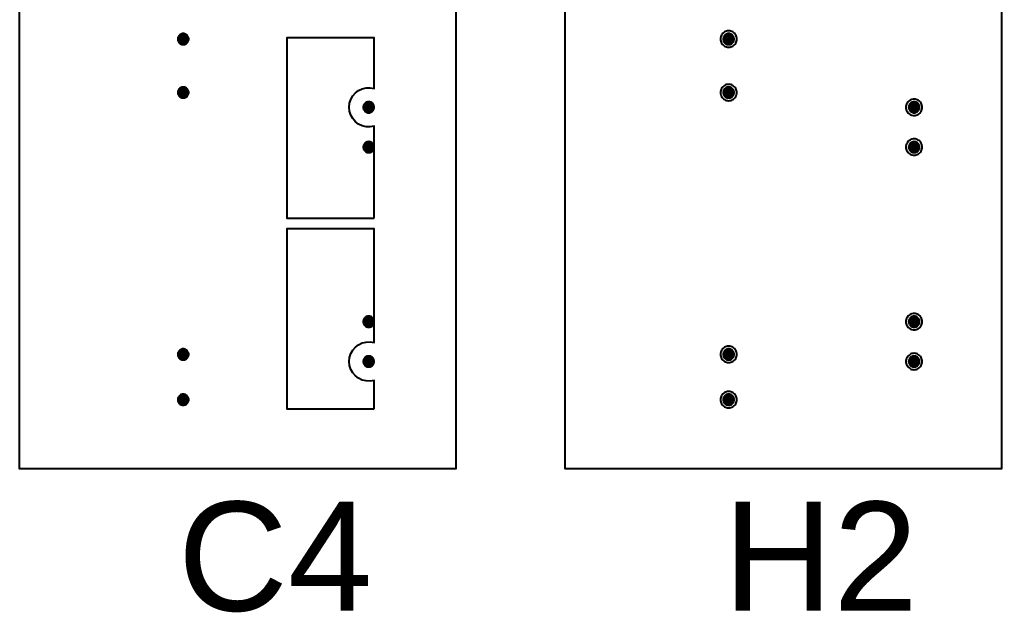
# Model space of a CAD drawing. Extents: x -2 to 177, y -6 to 16.
# Drawn here: x 78 to 87, y -5.81 to -0.38 of the extents above; entities that cross this region are included whole.
import ezdxf

# ---------------------------------------------------------------- set-up
doc = ezdxf.new("R2010")
doc.units = 0
doc.layers.get('0').update_dxf_attribs({"color": 255, "linetype": 'continuous'})
for name, color, linetype in [('C4', 65, 'continuous'), ('H2', 161, 'continuous'), ('Outline', 1, 'continuous'), ('V2', 103, 'continuous')]:
    doc.layers.add(name, color=color, linetype=linetype)
doc.styles.get("Standard").update_dxf_attribs({"font": 'ARIAL.TTF'})

msp = doc.modelspace()

# ---------------------------------------------------------------- linework, layer by layer
at = {"layer": 'C4'}
for points in [[(79.55, -0.56), (79.5496, -0.5535), (79.5483, -0.5471), (79.5462, -0.5409), (79.5433, -0.535), (79.5397, -0.5296), (79.5354, -0.5246), (79.5304, -0.5203), (79.525, -0.5167), (79.5191, -0.5138), (79.5129, -0.5117), (79.5065, -0.5104), (79.5, -0.51), (79.4935, -0.5104), (79.4871, -0.5117), (79.4809, -0.5138), (79.475, -0.5167), (79.4696, -0.5203), (79.4646, -0.5246), (79.4603, -0.5296), (79.4567, -0.535), (79.4538, -0.5409), (79.4517, -0.5471), (79.4504, -0.5535), (79.45, -0.56), (79.4504, -0.5665), (79.4517, -0.5729), (79.4538, -0.5791), (79.4567, -0.585), (79.4603, -0.5904), (79.4646, -0.5954), (79.4696, -0.5997), (79.475, -0.6033), (79.4809, -0.6062), (79.4871, -0.6083), (79.4935, -0.6096), (79.5, -0.61), (79.5065, -0.6096), (79.5129, -0.6083), (79.5191, -0.6062), (79.525, -0.6033), (79.5304, -0.5997), (79.5354, -0.5954), (79.5397, -0.5904), (79.5433, -0.585), (79.5462, -0.5791), (79.5483, -0.5729), (79.5496, -0.5665), (79.55, -0.56)], [(81.25, -2.2), (81.25, -1.3579), (81.2136, -1.3645), (81.1766, -1.3635), (81.1407, -1.3549), (81.1072, -1.3392), (81.0776, -1.317), (81.0532, -1.2892), (81.035, -1.257), (81.0238, -1.2218), (81.02, -1.185), (81.0238, -1.1482), (81.035, -1.113), (81.0532, -1.0808), (81.0776, -1.053), (81.1072, -1.0308), (81.1407, -1.0151), (81.1766, -1.0065), (81.2136, -1.0055), (81.25, -1.0121), (81.25, -0.55), (80.45, -0.55), (80.45, -2.2), (81.25, -2.2)], [(79.55, -1.05), (79.5496, -1.0435), (79.5483, -1.0371), (79.5462, -1.0309), (79.5433, -1.025), (79.5397, -1.0196), (79.5354, -1.0146), (79.5304, -1.0103), (79.525, -1.0067), (79.5191, -1.0038), (79.5129, -1.0017), (79.5065, -1.0004), (79.5, -1), (79.4935, -1.0004), (79.4871, -1.0017), (79.4809, -1.0038), (79.475, -1.0067), (79.4696, -1.0103), (79.4646, -1.0146), (79.4603, -1.0196), (79.4567, -1.025), (79.4538, -1.0309), (79.4517, -1.0371), (79.4504, -1.0435), (79.45, -1.05), (79.4504, -1.0565), (79.4517, -1.0629), (79.4538, -1.0691), (79.4567, -1.075), (79.4603, -1.0804), (79.4646, -1.0854), (79.4696, -1.0897), (79.475, -1.0933), (79.4809, -1.0962), (79.4871, -1.0983), (79.4935, -1.0996), (79.5, -1.1), (79.5065, -1.0996), (79.5129, -1.0983), (79.5191, -1.0962), (79.525, -1.0933), (79.5304, -1.0897), (79.5354, -1.0854), (79.5397, -1.0804), (79.5433, -1.075), (79.5462, -1.0691), (79.5483, -1.0629), (79.5496, -1.0565), (79.55, -1.05)], [(81.25, -1.185), (81.2496, -1.1785), (81.2483, -1.1721), (81.2462, -1.1659), (81.2433, -1.16), (81.2397, -1.1546), (81.2354, -1.1496), (81.2304, -1.1453), (81.225, -1.1417), (81.2191, -1.1388), (81.2129, -1.1367), (81.2065, -1.1354), (81.2, -1.135), (81.1935, -1.1354), (81.1871, -1.1367), (81.1809, -1.1388), (81.175, -1.1417), (81.1696, -1.1453), (81.1646, -1.1496), (81.1603, -1.1546), (81.1567, -1.16), (81.1538, -1.1659), (81.1517, -1.1721), (81.1504, -1.1785), (81.15, -1.185), (81.1504, -1.1915), (81.1517, -1.1979), (81.1538, -1.2041), (81.1567, -1.21), (81.1603, -1.2154), (81.1646, -1.2204), (81.1696, -1.2247), (81.175, -1.2283), (81.1809, -1.2312), (81.1871, -1.2333), (81.1935, -1.2346), (81.2, -1.235), (81.2065, -1.2346), (81.2129, -1.2333), (81.2191, -1.2312), (81.225, -1.2283), (81.2304, -1.2247), (81.2354, -1.2204), (81.2397, -1.2154), (81.2433, -1.21), (81.2462, -1.2041), (81.2483, -1.1979), (81.2496, -1.1915), (81.25, -1.185)], [(81.25, -3.95), (81.25, -3.6879), (81.2136, -3.6945), (81.1766, -3.6935), (81.1407, -3.6849), (81.1072, -3.6692), (81.0776, -3.647), (81.0532, -3.6192), (81.035, -3.587), (81.0238, -3.5518), (81.02, -3.515), (81.0238, -3.4782), (81.035, -3.443), (81.0532, -3.4108), (81.0776, -3.383), (81.1072, -3.3608), (81.1407, -3.3451), (81.1766, -3.3365), (81.2136, -3.3355), (81.25, -3.3421), (81.25, -2.3), (80.45, -2.3), (80.45, -3.95), (81.25, -3.95)], [(79.55, -3.45), (79.5496, -3.4435), (79.5483, -3.4371), (79.5462, -3.4309), (79.5433, -3.425), (79.5397, -3.4196), (79.5354, -3.4146), (79.5304, -3.4103), (79.525, -3.4067), (79.5191, -3.4038), (79.5129, -3.4017), (79.5065, -3.4004), (79.5, -3.4), (79.4935, -3.4004), (79.4871, -3.4017), (79.4809, -3.4038), (79.475, -3.4067), (79.4696, -3.4103), (79.4646, -3.4146), (79.4603, -3.4196), (79.4567, -3.425), (79.4538, -3.4309), (79.4517, -3.4371), (79.4504, -3.4435), (79.45, -3.45), (79.4504, -3.4565), (79.4517, -3.4629), (79.4538, -3.4691), (79.4567, -3.475), (79.4603, -3.4804), (79.4646, -3.4854), (79.4696, -3.4897), (79.475, -3.4933), (79.4809, -3.4962), (79.4871, -3.4983), (79.4935, -3.4996), (79.5, -3.5), (79.5065, -3.4996), (79.5129, -3.4983), (79.5191, -3.4962), (79.525, -3.4933), (79.5304, -3.4897), (79.5354, -3.4854), (79.5397, -3.4804), (79.5433, -3.475), (79.5462, -3.4691), (79.5483, -3.4629), (79.5496, -3.4565), (79.55, -3.45)], [(81.25, -3.515), (81.2496, -3.5085), (81.2483, -3.5021), (81.2462, -3.4959), (81.2433, -3.49), (81.2397, -3.4846), (81.2354, -3.4796), (81.2304, -3.4753), (81.225, -3.4717), (81.2191, -3.4688), (81.2129, -3.4667), (81.2065, -3.4654), (81.2, -3.465), (81.1935, -3.4654), (81.1871, -3.4667), (81.1809, -3.4688), (81.175, -3.4717), (81.1696, -3.4753), (81.1646, -3.4796), (81.1603, -3.4846), (81.1567, -3.49), (81.1538, -3.4959), (81.1517, -3.5021), (81.1504, -3.5085), (81.15, -3.515), (81.1504, -3.5215), (81.1517, -3.5279), (81.1538, -3.5341), (81.1567, -3.54), (81.1603, -3.5454), (81.1646, -3.5504), (81.1696, -3.5547), (81.175, -3.5583), (81.1809, -3.5612), (81.1871, -3.5633), (81.1935, -3.5646), (81.2, -3.565), (81.2065, -3.5646), (81.2129, -3.5633), (81.2191, -3.5612), (81.225, -3.5583), (81.2304, -3.5547), (81.2354, -3.5504), (81.2397, -3.5454), (81.2433, -3.54), (81.2462, -3.5341), (81.2483, -3.5279), (81.2496, -3.5215), (81.25, -3.515)], [(79.55, -3.865), (79.5496, -3.8585), (79.5483, -3.8521), (79.5462, -3.8459), (79.5433, -3.84), (79.5397, -3.8346), (79.5354, -3.8296), (79.5304, -3.8253), (79.525, -3.8217), (79.5191, -3.8188), (79.5129, -3.8167), (79.5065, -3.8154), (79.5, -3.815), (79.4935, -3.8154), (79.4871, -3.8167), (79.4809, -3.8188), (79.475, -3.8217), (79.4696, -3.8253), (79.4646, -3.8296), (79.4603, -3.8346), (79.4567, -3.84), (79.4538, -3.8459), (79.4517, -3.8521), (79.4504, -3.8585), (79.45, -3.865), (79.4504, -3.8715), (79.4517, -3.8779), (79.4538, -3.8841), (79.4567, -3.89), (79.4603, -3.8954), (79.4646, -3.9004), (79.4696, -3.9047), (79.475, -3.9083), (79.4809, -3.9112), (79.4871, -3.9133), (79.4935, -3.9146), (79.5, -3.915), (79.5065, -3.9146), (79.5129, -3.9133), (79.5191, -3.9112), (79.525, -3.9083), (79.5304, -3.9047), (79.5354, -3.9004), (79.5397, -3.8954), (79.5433, -3.89), (79.5462, -3.8841), (79.5483, -3.8779), (79.5496, -3.8715), (79.55, -3.865)]]:
    msp.add_lwpolyline(points, close=True, dxfattribs=at)
at = {"layer": 'H2'}
for points in [[(84.575, -0.56), (84.5744, -0.5502), (84.5724, -0.5406), (84.5693, -0.5313), (84.565, -0.5225), (84.5595, -0.5143), (84.553, -0.507), (84.5457, -0.5005), (84.5375, -0.495), (84.5287, -0.4907), (84.5194, -0.4876), (84.5098, -0.4856), (84.5, -0.485), (84.4902, -0.4856), (84.4806, -0.4876), (84.4713, -0.4907), (84.4625, -0.495), (84.4543, -0.5005), (84.447, -0.507), (84.4405, -0.5143), (84.435, -0.5225), (84.4307, -0.5313), (84.4276, -0.5406), (84.4256, -0.5502), (84.425, -0.56), (84.4256, -0.5698), (84.4276, -0.5794), (84.4307, -0.5887), (84.435, -0.5975), (84.4405, -0.6057), (84.447, -0.613), (84.4543, -0.6195), (84.4625, -0.625), (84.4713, -0.6293), (84.4806, -0.6324), (84.4902, -0.6344), (84.5, -0.635), (84.5098, -0.6344), (84.5194, -0.6324), (84.5287, -0.6293), (84.5375, -0.625), (84.5457, -0.6195), (84.553, -0.613), (84.5595, -0.6057), (84.565, -0.5975), (84.5693, -0.5887), (84.5724, -0.5794), (84.5744, -0.5698), (84.575, -0.56)], [(84.575, -1.05), (84.5744, -1.0402), (84.5724, -1.0306), (84.5693, -1.0213), (84.565, -1.0125), (84.5595, -1.0043), (84.553, -0.997), (84.5457, -0.9905), (84.5375, -0.985), (84.5287, -0.9807), (84.5194, -0.9776), (84.5098, -0.9756), (84.5, -0.975), (84.4902, -0.9756), (84.4806, -0.9776), (84.4713, -0.9807), (84.4625, -0.985), (84.4543, -0.9905), (84.447, -0.997), (84.4405, -1.0043), (84.435, -1.0125), (84.4307, -1.0213), (84.4276, -1.0306), (84.4256, -1.0402), (84.425, -1.05), (84.4256, -1.0598), (84.4276, -1.0694), (84.4307, -1.0787), (84.435, -1.0875), (84.4405, -1.0957), (84.447, -1.103), (84.4543, -1.1095), (84.4625, -1.115), (84.4713, -1.1193), (84.4806, -1.1224), (84.4902, -1.1244), (84.5, -1.125), (84.5098, -1.1244), (84.5194, -1.1224), (84.5287, -1.1193), (84.5375, -1.115), (84.5457, -1.1095), (84.553, -1.103), (84.5595, -1.0957), (84.565, -1.0875), (84.5693, -1.0787), (84.5724, -1.0694), (84.5744, -1.0598), (84.575, -1.05)], [(86.275, -1.185), (86.2744, -1.1752), (86.2724, -1.1656), (86.2693, -1.1563), (86.265, -1.1475), (86.2595, -1.1393), (86.253, -1.132), (86.2457, -1.1255), (86.2375, -1.12), (86.2287, -1.1157), (86.2194, -1.1126), (86.2098, -1.1106), (86.2, -1.11), (86.1902, -1.1106), (86.1806, -1.1126), (86.1713, -1.1157), (86.1625, -1.12), (86.1543, -1.1255), (86.147, -1.132), (86.1405, -1.1393), (86.135, -1.1475), (86.1307, -1.1563), (86.1276, -1.1656), (86.1256, -1.1752), (86.125, -1.185), (86.1256, -1.1948), (86.1276, -1.2044), (86.1307, -1.2137), (86.135, -1.2225), (86.1405, -1.2307), (86.147, -1.238), (86.1543, -1.2445), (86.1625, -1.25), (86.1713, -1.2543), (86.1806, -1.2574), (86.1902, -1.2594), (86.2, -1.26), (86.2098, -1.2594), (86.2194, -1.2574), (86.2287, -1.2543), (86.2375, -1.25), (86.2457, -1.2445), (86.253, -1.238), (86.2595, -1.2307), (86.265, -1.2225), (86.2693, -1.2137), (86.2724, -1.2044), (86.2744, -1.1948), (86.275, -1.185)], [(86.275, -1.55), (86.2744, -1.5402), (86.2724, -1.5306), (86.2693, -1.5213), (86.265, -1.5125), (86.2595, -1.5043), (86.253, -1.497), (86.2457, -1.4905), (86.2375, -1.485), (86.2287, -1.4807), (86.2194, -1.4776), (86.2098, -1.4756), (86.2, -1.475), (86.1902, -1.4756), (86.1806, -1.4776), (86.1713, -1.4807), (86.1625, -1.485), (86.1543, -1.4905), (86.147, -1.497), (86.1405, -1.5043), (86.135, -1.5125), (86.1307, -1.5213), (86.1276, -1.5306), (86.1256, -1.5402), (86.125, -1.55), (86.1256, -1.5598), (86.1276, -1.5694), (86.1307, -1.5787), (86.135, -1.5875), (86.1405, -1.5957), (86.147, -1.603), (86.1543, -1.6095), (86.1625, -1.615), (86.1713, -1.6193), (86.1806, -1.6224), (86.1902, -1.6244), (86.2, -1.625), (86.2098, -1.6244), (86.2194, -1.6224), (86.2287, -1.6193), (86.2375, -1.615), (86.2457, -1.6095), (86.253, -1.603), (86.2595, -1.5957), (86.265, -1.5875), (86.2693, -1.5787), (86.2724, -1.5694), (86.2744, -1.5598), (86.275, -1.55)], [(86.275, -3.15), (86.2744, -3.1402), (86.2724, -3.1306), (86.2693, -3.1213), (86.265, -3.1125), (86.2595, -3.1043), (86.253, -3.097), (86.2457, -3.0905), (86.2375, -3.085), (86.2287, -3.0807), (86.2194, -3.0776), (86.2098, -3.0756), (86.2, -3.075), (86.1902, -3.0756), (86.1806, -3.0776), (86.1713, -3.0807), (86.1625, -3.085), (86.1543, -3.0905), (86.147, -3.097), (86.1405, -3.1043), (86.135, -3.1125), (86.1307, -3.1213), (86.1276, -3.1306), (86.1256, -3.1402), (86.125, -3.15), (86.1256, -3.1598), (86.1276, -3.1694), (86.1307, -3.1787), (86.135, -3.1875), (86.1405, -3.1957), (86.147, -3.203), (86.1543, -3.2095), (86.1625, -3.215), (86.1713, -3.2193), (86.1806, -3.2224), (86.1902, -3.2244), (86.2, -3.225), (86.2098, -3.2244), (86.2194, -3.2224), (86.2287, -3.2193), (86.2375, -3.215), (86.2457, -3.2095), (86.253, -3.203), (86.2595, -3.1957), (86.265, -3.1875), (86.2693, -3.1787), (86.2724, -3.1694), (86.2744, -3.1598), (86.275, -3.15)], [(84.575, -3.45), (84.5744, -3.4402), (84.5724, -3.4306), (84.5693, -3.4213), (84.565, -3.4125), (84.5595, -3.4043), (84.553, -3.397), (84.5457, -3.3905), (84.5375, -3.385), (84.5287, -3.3807), (84.5194, -3.3776), (84.5098, -3.3756), (84.5, -3.375), (84.4902, -3.3756), (84.4806, -3.3776), (84.4713, -3.3807), (84.4625, -3.385), (84.4543, -3.3905), (84.447, -3.397), (84.4405, -3.4043), (84.435, -3.4125), (84.4307, -3.4213), (84.4276, -3.4306), (84.4256, -3.4402), (84.425, -3.45), (84.4256, -3.4598), (84.4276, -3.4694), (84.4307, -3.4787), (84.435, -3.4875), (84.4405, -3.4957), (84.447, -3.503), (84.4543, -3.5095), (84.4625, -3.515), (84.4713, -3.5193), (84.4806, -3.5224), (84.4902, -3.5244), (84.5, -3.525), (84.5098, -3.5244), (84.5194, -3.5224), (84.5287, -3.5193), (84.5375, -3.515), (84.5457, -3.5095), (84.553, -3.503), (84.5595, -3.4957), (84.565, -3.4875), (84.5693, -3.4787), (84.5724, -3.4694), (84.5744, -3.4598), (84.575, -3.45)], [(86.275, -3.515), (86.2744, -3.5052), (86.2724, -3.4956), (86.2693, -3.4863), (86.265, -3.4775), (86.2595, -3.4693), (86.253, -3.462), (86.2457, -3.4555), (86.2375, -3.45), (86.2287, -3.4457), (86.2194, -3.4426), (86.2098, -3.4406), (86.2, -3.44), (86.1902, -3.4406), (86.1806, -3.4426), (86.1713, -3.4457), (86.1625, -3.45), (86.1543, -3.4555), (86.147, -3.462), (86.1405, -3.4693), (86.135, -3.4775), (86.1307, -3.4863), (86.1276, -3.4956), (86.1256, -3.5052), (86.125, -3.515), (86.1256, -3.5248), (86.1276, -3.5344), (86.1307, -3.5437), (86.135, -3.5525), (86.1405, -3.5607), (86.147, -3.568), (86.1543, -3.5745), (86.1625, -3.58), (86.1713, -3.5843), (86.1806, -3.5874), (86.1902, -3.5894), (86.2, -3.59), (86.2098, -3.5894), (86.2194, -3.5874), (86.2287, -3.5843), (86.2375, -3.58), (86.2457, -3.5745), (86.253, -3.568), (86.2595, -3.5607), (86.265, -3.5525), (86.2693, -3.5437), (86.2724, -3.5344), (86.2744, -3.5248), (86.275, -3.515)], [(84.575, -3.865), (84.5744, -3.8552), (84.5724, -3.8456), (84.5693, -3.8363), (84.565, -3.8275), (84.5595, -3.8193), (84.553, -3.812), (84.5457, -3.8055), (84.5375, -3.8), (84.5287, -3.7957), (84.5194, -3.7926), (84.5098, -3.7906), (84.5, -3.79), (84.4902, -3.7906), (84.4806, -3.7926), (84.4713, -3.7957), (84.4625, -3.8), (84.4543, -3.8055), (84.447, -3.812), (84.4405, -3.8193), (84.435, -3.8275), (84.4307, -3.8363), (84.4276, -3.8456), (84.4256, -3.8552), (84.425, -3.865), (84.4256, -3.8748), (84.4276, -3.8844), (84.4307, -3.8937), (84.435, -3.9025), (84.4405, -3.9107), (84.447, -3.918), (84.4543, -3.9245), (84.4625, -3.93), (84.4713, -3.9343), (84.4806, -3.9374), (84.4902, -3.9394), (84.5, -3.94), (84.5098, -3.9394), (84.5194, -3.9374), (84.5287, -3.9343), (84.5375, -3.93), (84.5457, -3.9245), (84.553, -3.918), (84.5595, -3.9107), (84.565, -3.9025), (84.5693, -3.8937), (84.5724, -3.8844), (84.5744, -3.8748), (84.575, -3.865)]]:
    msp.add_lwpolyline(points, close=True, dxfattribs=at)
at = {"layer": 'Outline'}
for points in [[(82, 4.5), (82, -4.5), (78, -4.5), (78, 4.5)], [(87, 4.5), (87, -4.5), (83, -4.5), (83, 4.5)]]:
    msp.add_lwpolyline(points, close=True, dxfattribs=at)
at = {"layer": 'V2'}
for points in [[(79.55, -0.56), (79.5496, -0.5535), (79.5483, -0.5471), (79.5462, -0.5409), (79.5433, -0.535), (79.5397, -0.5296), (79.5354, -0.5246), (79.5304, -0.5203), (79.525, -0.5167), (79.5191, -0.5138), (79.5129, -0.5117), (79.5065, -0.5104), (79.5, -0.51), (79.4935, -0.5104), (79.4871, -0.5117), (79.4809, -0.5138), (79.475, -0.5167), (79.4696, -0.5203), (79.4646, -0.5246), (79.4603, -0.5296), (79.4567, -0.535), (79.4538, -0.5409), (79.4517, -0.5471), (79.4504, -0.5535), (79.45, -0.56), (79.4504, -0.5665), (79.4517, -0.5729), (79.4538, -0.5791), (79.4567, -0.585), (79.4603, -0.5904), (79.4646, -0.5954), (79.4696, -0.5997), (79.475, -0.6033), (79.4809, -0.6062), (79.4871, -0.6083), (79.4935, -0.6096), (79.5, -0.61), (79.5065, -0.6096), (79.5129, -0.6083), (79.5191, -0.6062), (79.525, -0.6033), (79.5304, -0.5997), (79.5354, -0.5954), (79.5397, -0.5904), (79.5433, -0.585), (79.5462, -0.5791), (79.5483, -0.5729), (79.5496, -0.5665), (79.55, -0.56)], [(84.55, -0.56), (84.5496, -0.5535), (84.5483, -0.5471), (84.5462, -0.5409), (84.5433, -0.535), (84.5397, -0.5296), (84.5354, -0.5246), (84.5304, -0.5203), (84.525, -0.5167), (84.5191, -0.5138), (84.5129, -0.5117), (84.5065, -0.5104), (84.5, -0.51), (84.4935, -0.5104), (84.4871, -0.5117), (84.4809, -0.5138), (84.475, -0.5167), (84.4696, -0.5203), (84.4646, -0.5246), (84.4603, -0.5296), (84.4567, -0.535), (84.4538, -0.5409), (84.4517, -0.5471), (84.4504, -0.5535), (84.45, -0.56), (84.4504, -0.5665), (84.4517, -0.5729), (84.4538, -0.5791), (84.4567, -0.585), (84.4603, -0.5904), (84.4646, -0.5954), (84.4696, -0.5997), (84.475, -0.6033), (84.4809, -0.6062), (84.4871, -0.6083), (84.4935, -0.6096), (84.5, -0.61), (84.5065, -0.6096), (84.5129, -0.6083), (84.5191, -0.6062), (84.525, -0.6033), (84.5304, -0.5997), (84.5354, -0.5954), (84.5397, -0.5904), (84.5433, -0.585), (84.5462, -0.5791), (84.5483, -0.5729), (84.5496, -0.5665), (84.55, -0.56)], [(79.55, -1.05), (79.5496, -1.0435), (79.5483, -1.0371), (79.5462, -1.0309), (79.5433, -1.025), (79.5397, -1.0196), (79.5354, -1.0146), (79.5304, -1.0103), (79.525, -1.0067), (79.5191, -1.0038), (79.5129, -1.0017), (79.5065, -1.0004), (79.5, -1), (79.4935, -1.0004), (79.4871, -1.0017), (79.4809, -1.0038), (79.475, -1.0067), (79.4696, -1.0103), (79.4646, -1.0146), (79.4603, -1.0196), (79.4567, -1.025), (79.4538, -1.0309), (79.4517, -1.0371), (79.4504, -1.0435), (79.45, -1.05), (79.4504, -1.0565), (79.4517, -1.0629), (79.4538, -1.0691), (79.4567, -1.075), (79.4603, -1.0804), (79.4646, -1.0854), (79.4696, -1.0897), (79.475, -1.0933), (79.4809, -1.0962), (79.4871, -1.0983), (79.4935, -1.0996), (79.5, -1.1), (79.5065, -1.0996), (79.5129, -1.0983), (79.5191, -1.0962), (79.525, -1.0933), (79.5304, -1.0897), (79.5354, -1.0854), (79.5397, -1.0804), (79.5433, -1.075), (79.5462, -1.0691), (79.5483, -1.0629), (79.5496, -1.0565), (79.55, -1.05)], [(84.55, -1.05), (84.5496, -1.0435), (84.5483, -1.0371), (84.5462, -1.0309), (84.5433, -1.025), (84.5397, -1.0196), (84.5354, -1.0146), (84.5304, -1.0103), (84.525, -1.0067), (84.5191, -1.0038), (84.5129, -1.0017), (84.5065, -1.0004), (84.5, -1), (84.4935, -1.0004), (84.4871, -1.0017), (84.4809, -1.0038), (84.475, -1.0067), (84.4696, -1.0103), (84.4646, -1.0146), (84.4603, -1.0196), (84.4567, -1.025), (84.4538, -1.0309), (84.4517, -1.0371), (84.4504, -1.0435), (84.45, -1.05), (84.4504, -1.0565), (84.4517, -1.0629), (84.4538, -1.0691), (84.4567, -1.075), (84.4603, -1.0804), (84.4646, -1.0854), (84.4696, -1.0897), (84.475, -1.0933), (84.4809, -1.0962), (84.4871, -1.0983), (84.4935, -1.0996), (84.5, -1.1), (84.5065, -1.0996), (84.5129, -1.0983), (84.5191, -1.0962), (84.525, -1.0933), (84.5304, -1.0897), (84.5354, -1.0854), (84.5397, -1.0804), (84.5433, -1.075), (84.5462, -1.0691), (84.5483, -1.0629), (84.5496, -1.0565), (84.55, -1.05)], [(81.25, -1.185), (81.2496, -1.1785), (81.2483, -1.1721), (81.2462, -1.1659), (81.2433, -1.16), (81.2397, -1.1546), (81.2354, -1.1496), (81.2304, -1.1453), (81.225, -1.1417), (81.2191, -1.1388), (81.2129, -1.1367), (81.2065, -1.1354), (81.2, -1.135), (81.1935, -1.1354), (81.1871, -1.1367), (81.1809, -1.1388), (81.175, -1.1417), (81.1696, -1.1453), (81.1646, -1.1496), (81.1603, -1.1546), (81.1567, -1.16), (81.1538, -1.1659), (81.1517, -1.1721), (81.1504, -1.1785), (81.15, -1.185), (81.1504, -1.1915), (81.1517, -1.1979), (81.1538, -1.2041), (81.1567, -1.21), (81.1603, -1.2154), (81.1646, -1.2204), (81.1696, -1.2247), (81.175, -1.2283), (81.1809, -1.2312), (81.1871, -1.2333), (81.1935, -1.2346), (81.2, -1.235), (81.2065, -1.2346), (81.2129, -1.2333), (81.2191, -1.2312), (81.225, -1.2283), (81.2304, -1.2247), (81.2354, -1.2204), (81.2397, -1.2154), (81.2433, -1.21), (81.2462, -1.2041), (81.2483, -1.1979), (81.2496, -1.1915), (81.25, -1.185)], [(86.25, -1.185), (86.2496, -1.1785), (86.2483, -1.1721), (86.2462, -1.1659), (86.2433, -1.16), (86.2397, -1.1546), (86.2354, -1.1496), (86.2304, -1.1453), (86.225, -1.1417), (86.2191, -1.1388), (86.2129, -1.1367), (86.2065, -1.1354), (86.2, -1.135), (86.1935, -1.1354), (86.1871, -1.1367), (86.1809, -1.1388), (86.175, -1.1417), (86.1696, -1.1453), (86.1646, -1.1496), (86.1603, -1.1546), (86.1567, -1.16), (86.1538, -1.1659), (86.1517, -1.1721), (86.1504, -1.1785), (86.15, -1.185), (86.1504, -1.1915), (86.1517, -1.1979), (86.1538, -1.2041), (86.1567, -1.21), (86.1603, -1.2154), (86.1646, -1.2204), (86.1696, -1.2247), (86.175, -1.2283), (86.1809, -1.2312), (86.1871, -1.2333), (86.1935, -1.2346), (86.2, -1.235), (86.2065, -1.2346), (86.2129, -1.2333), (86.2191, -1.2312), (86.225, -1.2283), (86.2304, -1.2247), (86.2354, -1.2204), (86.2397, -1.2154), (86.2433, -1.21), (86.2462, -1.2041), (86.2483, -1.1979), (86.2496, -1.1915), (86.25, -1.185)], [(81.25, -1.55), (81.2496, -1.5435), (81.2483, -1.5371), (81.2462, -1.5309), (81.2433, -1.525), (81.2397, -1.5196), (81.2354, -1.5146), (81.2304, -1.5103), (81.225, -1.5067), (81.2191, -1.5038), (81.2129, -1.5017), (81.2065, -1.5004), (81.2, -1.5), (81.1935, -1.5004), (81.1871, -1.5017), (81.1809, -1.5038), (81.175, -1.5067), (81.1696, -1.5103), (81.1646, -1.5146), (81.1603, -1.5196), (81.1567, -1.525), (81.1538, -1.5309), (81.1517, -1.5371), (81.1504, -1.5435), (81.15, -1.55), (81.1504, -1.5565), (81.1517, -1.5629), (81.1538, -1.5691), (81.1567, -1.575), (81.1603, -1.5804), (81.1646, -1.5854), (81.1696, -1.5897), (81.175, -1.5933), (81.1809, -1.5962), (81.1871, -1.5983), (81.1935, -1.5996), (81.2, -1.6), (81.2065, -1.5996), (81.2129, -1.5983), (81.2191, -1.5962), (81.225, -1.5933), (81.2304, -1.5897), (81.2354, -1.5854), (81.2397, -1.5804), (81.2433, -1.575), (81.2462, -1.5691), (81.2483, -1.5629), (81.2496, -1.5565), (81.25, -1.55)], [(86.25, -1.55), (86.2496, -1.5435), (86.2483, -1.5371), (86.2462, -1.5309), (86.2433, -1.525), (86.2397, -1.5196), (86.2354, -1.5146), (86.2304, -1.5103), (86.225, -1.5067), (86.2191, -1.5038), (86.2129, -1.5017), (86.2065, -1.5004), (86.2, -1.5), (86.1935, -1.5004), (86.1871, -1.5017), (86.1809, -1.5038), (86.175, -1.5067), (86.1696, -1.5103), (86.1646, -1.5146), (86.1603, -1.5196), (86.1567, -1.525), (86.1538, -1.5309), (86.1517, -1.5371), (86.1504, -1.5435), (86.15, -1.55), (86.1504, -1.5565), (86.1517, -1.5629), (86.1538, -1.5691), (86.1567, -1.575), (86.1603, -1.5804), (86.1646, -1.5854), (86.1696, -1.5897), (86.175, -1.5933), (86.1809, -1.5962), (86.1871, -1.5983), (86.1935, -1.5996), (86.2, -1.6), (86.2065, -1.5996), (86.2129, -1.5983), (86.2191, -1.5962), (86.225, -1.5933), (86.2304, -1.5897), (86.2354, -1.5854), (86.2397, -1.5804), (86.2433, -1.575), (86.2462, -1.5691), (86.2483, -1.5629), (86.2496, -1.5565), (86.25, -1.55)], [(81.25, -3.15), (81.2496, -3.1435), (81.2483, -3.1371), (81.2462, -3.1309), (81.2433, -3.125), (81.2397, -3.1196), (81.2354, -3.1146), (81.2304, -3.1103), (81.225, -3.1067), (81.2191, -3.1038), (81.2129, -3.1017), (81.2065, -3.1004), (81.2, -3.1), (81.1935, -3.1004), (81.1871, -3.1017), (81.1809, -3.1038), (81.175, -3.1067), (81.1696, -3.1103), (81.1646, -3.1146), (81.1603, -3.1196), (81.1567, -3.125), (81.1538, -3.1309), (81.1517, -3.1371), (81.1504, -3.1435), (81.15, -3.15), (81.1504, -3.1565), (81.1517, -3.1629), (81.1538, -3.1691), (81.1567, -3.175), (81.1603, -3.1804), (81.1646, -3.1854), (81.1696, -3.1897), (81.175, -3.1933), (81.1809, -3.1962), (81.1871, -3.1983), (81.1935, -3.1996), (81.2, -3.2), (81.2065, -3.1996), (81.2129, -3.1983), (81.2191, -3.1962), (81.225, -3.1933), (81.2304, -3.1897), (81.2354, -3.1854), (81.2397, -3.1804), (81.2433, -3.175), (81.2462, -3.1691), (81.2483, -3.1629), (81.2496, -3.1565), (81.25, -3.15)], [(86.25, -3.15), (86.2496, -3.1435), (86.2483, -3.1371), (86.2462, -3.1309), (86.2433, -3.125), (86.2397, -3.1196), (86.2354, -3.1146), (86.2304, -3.1103), (86.225, -3.1067), (86.2191, -3.1038), (86.2129, -3.1017), (86.2065, -3.1004), (86.2, -3.1), (86.1935, -3.1004), (86.1871, -3.1017), (86.1809, -3.1038), (86.175, -3.1067), (86.1696, -3.1103), (86.1646, -3.1146), (86.1603, -3.1196), (86.1567, -3.125), (86.1538, -3.1309), (86.1517, -3.1371), (86.1504, -3.1435), (86.15, -3.15), (86.1504, -3.1565), (86.1517, -3.1629), (86.1538, -3.1691), (86.1567, -3.175), (86.1603, -3.1804), (86.1646, -3.1854), (86.1696, -3.1897), (86.175, -3.1933), (86.1809, -3.1962), (86.1871, -3.1983), (86.1935, -3.1996), (86.2, -3.2), (86.2065, -3.1996), (86.2129, -3.1983), (86.2191, -3.1962), (86.225, -3.1933), (86.2304, -3.1897), (86.2354, -3.1854), (86.2397, -3.1804), (86.2433, -3.175), (86.2462, -3.1691), (86.2483, -3.1629), (86.2496, -3.1565), (86.25, -3.15)], [(79.55, -3.45), (79.5496, -3.4435), (79.5483, -3.4371), (79.5462, -3.4309), (79.5433, -3.425), (79.5397, -3.4196), (79.5354, -3.4146), (79.5304, -3.4103), (79.525, -3.4067), (79.5191, -3.4038), (79.5129, -3.4017), (79.5065, -3.4004), (79.5, -3.4), (79.4935, -3.4004), (79.4871, -3.4017), (79.4809, -3.4038), (79.475, -3.4067), (79.4696, -3.4103), (79.4646, -3.4146), (79.4603, -3.4196), (79.4567, -3.425), (79.4538, -3.4309), (79.4517, -3.4371), (79.4504, -3.4435), (79.45, -3.45), (79.4504, -3.4565), (79.4517, -3.4629), (79.4538, -3.4691), (79.4567, -3.475), (79.4603, -3.4804), (79.4646, -3.4854), (79.4696, -3.4897), (79.475, -3.4933), (79.4809, -3.4962), (79.4871, -3.4983), (79.4935, -3.4996), (79.5, -3.5), (79.5065, -3.4996), (79.5129, -3.4983), (79.5191, -3.4962), (79.525, -3.4933), (79.5304, -3.4897), (79.5354, -3.4854), (79.5397, -3.4804), (79.5433, -3.475), (79.5462, -3.4691), (79.5483, -3.4629), (79.5496, -3.4565), (79.55, -3.45)], [(84.55, -3.45), (84.5496, -3.4435), (84.5483, -3.4371), (84.5462, -3.4309), (84.5433, -3.425), (84.5397, -3.4196), (84.5354, -3.4146), (84.5304, -3.4103), (84.525, -3.4067), (84.5191, -3.4038), (84.5129, -3.4017), (84.5065, -3.4004), (84.5, -3.4), (84.4935, -3.4004), (84.4871, -3.4017), (84.4809, -3.4038), (84.475, -3.4067), (84.4696, -3.4103), (84.4646, -3.4146), (84.4603, -3.4196), (84.4567, -3.425), (84.4538, -3.4309), (84.4517, -3.4371), (84.4504, -3.4435), (84.45, -3.45), (84.4504, -3.4565), (84.4517, -3.4629), (84.4538, -3.4691), (84.4567, -3.475), (84.4603, -3.4804), (84.4646, -3.4854), (84.4696, -3.4897), (84.475, -3.4933), (84.4809, -3.4962), (84.4871, -3.4983), (84.4935, -3.4996), (84.5, -3.5), (84.5065, -3.4996), (84.5129, -3.4983), (84.5191, -3.4962), (84.525, -3.4933), (84.5304, -3.4897), (84.5354, -3.4854), (84.5397, -3.4804), (84.5433, -3.475), (84.5462, -3.4691), (84.5483, -3.4629), (84.5496, -3.4565), (84.55, -3.45)], [(81.25, -3.515), (81.2496, -3.5085), (81.2483, -3.5021), (81.2462, -3.4959), (81.2433, -3.49), (81.2397, -3.4846), (81.2354, -3.4796), (81.2304, -3.4753), (81.225, -3.4717), (81.2191, -3.4688), (81.2129, -3.4667), (81.2065, -3.4654), (81.2, -3.465), (81.1935, -3.4654), (81.1871, -3.4667), (81.1809, -3.4688), (81.175, -3.4717), (81.1696, -3.4753), (81.1646, -3.4796), (81.1603, -3.4846), (81.1567, -3.49), (81.1538, -3.4959), (81.1517, -3.5021), (81.1504, -3.5085), (81.15, -3.515), (81.1504, -3.5215), (81.1517, -3.5279), (81.1538, -3.5341), (81.1567, -3.54), (81.1603, -3.5454), (81.1646, -3.5504), (81.1696, -3.5547), (81.175, -3.5583), (81.1809, -3.5612), (81.1871, -3.5633), (81.1935, -3.5646), (81.2, -3.565), (81.2065, -3.5646), (81.2129, -3.5633), (81.2191, -3.5612), (81.225, -3.5583), (81.2304, -3.5547), (81.2354, -3.5504), (81.2397, -3.5454), (81.2433, -3.54), (81.2462, -3.5341), (81.2483, -3.5279), (81.2496, -3.5215), (81.25, -3.515)], [(86.25, -3.515), (86.2496, -3.5085), (86.2483, -3.5021), (86.2462, -3.4959), (86.2433, -3.49), (86.2397, -3.4846), (86.2354, -3.4796), (86.2304, -3.4753), (86.225, -3.4717), (86.2191, -3.4688), (86.2129, -3.4667), (86.2065, -3.4654), (86.2, -3.465), (86.1935, -3.4654), (86.1871, -3.4667), (86.1809, -3.4688), (86.175, -3.4717), (86.1696, -3.4753), (86.1646, -3.4796), (86.1603, -3.4846), (86.1567, -3.49), (86.1538, -3.4959), (86.1517, -3.5021), (86.1504, -3.5085), (86.15, -3.515), (86.1504, -3.5215), (86.1517, -3.5279), (86.1538, -3.5341), (86.1567, -3.54), (86.1603, -3.5454), (86.1646, -3.5504), (86.1696, -3.5547), (86.175, -3.5583), (86.1809, -3.5612), (86.1871, -3.5633), (86.1935, -3.5646), (86.2, -3.565), (86.2065, -3.5646), (86.2129, -3.5633), (86.2191, -3.5612), (86.225, -3.5583), (86.2304, -3.5547), (86.2354, -3.5504), (86.2397, -3.5454), (86.2433, -3.54), (86.2462, -3.5341), (86.2483, -3.5279), (86.2496, -3.5215), (86.25, -3.515)], [(79.55, -3.865), (79.5496, -3.8585), (79.5483, -3.8521), (79.5462, -3.8459), (79.5433, -3.84), (79.5397, -3.8346), (79.5354, -3.8296), (79.5304, -3.8253), (79.525, -3.8217), (79.5191, -3.8188), (79.5129, -3.8167), (79.5065, -3.8154), (79.5, -3.815), (79.4935, -3.8154), (79.4871, -3.8167), (79.4809, -3.8188), (79.475, -3.8217), (79.4696, -3.8253), (79.4646, -3.8296), (79.4603, -3.8346), (79.4567, -3.84), (79.4538, -3.8459), (79.4517, -3.8521), (79.4504, -3.8585), (79.45, -3.865), (79.4504, -3.8715), (79.4517, -3.8779), (79.4538, -3.8841), (79.4567, -3.89), (79.4603, -3.8954), (79.4646, -3.9004), (79.4696, -3.9047), (79.475, -3.9083), (79.4809, -3.9112), (79.4871, -3.9133), (79.4935, -3.9146), (79.5, -3.915), (79.5065, -3.9146), (79.5129, -3.9133), (79.5191, -3.9112), (79.525, -3.9083), (79.5304, -3.9047), (79.5354, -3.9004), (79.5397, -3.8954), (79.5433, -3.89), (79.5462, -3.8841), (79.5483, -3.8779), (79.5496, -3.8715), (79.55, -3.865)], [(84.55, -3.865), (84.5496, -3.8585), (84.5483, -3.8521), (84.5462, -3.8459), (84.5433, -3.84), (84.5397, -3.8346), (84.5354, -3.8296), (84.5304, -3.8253), (84.525, -3.8217), (84.5191, -3.8188), (84.5129, -3.8167), (84.5065, -3.8154), (84.5, -3.815), (84.4935, -3.8154), (84.4871, -3.8167), (84.4809, -3.8188), (84.475, -3.8217), (84.4696, -3.8253), (84.4646, -3.8296), (84.4603, -3.8346), (84.4567, -3.84), (84.4538, -3.8459), (84.4517, -3.8521), (84.4504, -3.8585), (84.45, -3.865), (84.4504, -3.8715), (84.4517, -3.8779), (84.4538, -3.8841), (84.4567, -3.89), (84.4603, -3.8954), (84.4646, -3.9004), (84.4696, -3.9047), (84.475, -3.9083), (84.4809, -3.9112), (84.4871, -3.9133), (84.4935, -3.9146), (84.5, -3.915), (84.5065, -3.9146), (84.5129, -3.9133), (84.5191, -3.9112), (84.525, -3.9083), (84.5304, -3.9047), (84.5354, -3.9004), (84.5397, -3.8954), (84.5433, -3.89), (84.5462, -3.8841), (84.5483, -3.8779), (84.5496, -3.8715), (84.55, -3.865)]]:
    msp.add_lwpolyline(points, close=True, dxfattribs=at)
for points in [[(79.4646, -0.5246), (79.4538, -0.5409), (79.5, -0.56)], [(79.4809, -0.5138), (79.4646, -0.5246), (79.5, -0.56)], [(79.5, -0.51), (79.4809, -0.5138), (79.5, -0.56)], [(79.5191, -0.5138), (79.5, -0.51), (79.5, -0.56)], [(79.5354, -0.5246), (79.5191, -0.5138), (79.5, -0.56)], [(79.5462, -0.5409), (79.5354, -0.5246), (79.5, -0.56)], [(84.4646, -0.5246), (84.4538, -0.5409), (84.5, -0.56)], [(84.4809, -0.5138), (84.4646, -0.5246), (84.5, -0.56)], [(84.5, -0.51), (84.4809, -0.5138), (84.5, -0.56)], [(84.5191, -0.5138), (84.5, -0.51), (84.5, -0.56)], [(84.5354, -0.5246), (84.5191, -0.5138), (84.5, -0.56)], [(84.5462, -0.5409), (84.5354, -0.5246), (84.5, -0.56)], [(79.4538, -0.5409), (79.45, -0.56), (79.5, -0.56)], [(79.45, -0.56), (79.4538, -0.5791), (79.5, -0.56)], [(79.4538, -0.5791), (79.4646, -0.5954), (79.5, -0.56)], [(79.4646, -0.5954), (79.4809, -0.6062), (79.5, -0.56)], [(79.4809, -0.6062), (79.5, -0.61), (79.5, -0.56)], [(79.55, -0.56), (79.5462, -0.5409), (79.5, -0.56)], [(79.5, -0.61), (79.5191, -0.6062), (79.5, -0.56)], [(79.5191, -0.6062), (79.5354, -0.5954), (79.5, -0.56)], [(79.5354, -0.5954), (79.5462, -0.5791), (79.5, -0.56)], [(79.5462, -0.5791), (79.55, -0.56), (79.5, -0.56)], [(84.4538, -0.5409), (84.45, -0.56), (84.5, -0.56)], [(84.45, -0.56), (84.4538, -0.5791), (84.5, -0.56)], [(84.4538, -0.5791), (84.4646, -0.5954), (84.5, -0.56)], [(84.4646, -0.5954), (84.4809, -0.6062), (84.5, -0.56)], [(84.4809, -0.6062), (84.5, -0.61), (84.5, -0.56)], [(84.55, -0.56), (84.5462, -0.5409), (84.5, -0.56)], [(84.5, -0.61), (84.5191, -0.6062), (84.5, -0.56)], [(84.5191, -0.6062), (84.5354, -0.5954), (84.5, -0.56)], [(84.5354, -0.5954), (84.5462, -0.5791), (84.5, -0.56)], [(84.5462, -0.5791), (84.55, -0.56), (84.5, -0.56)], [(79.4538, -1.0309), (79.45, -1.05), (79.5, -1.05)], [(79.45, -1.05), (79.4538, -1.0691), (79.5, -1.05)], [(79.4646, -1.0146), (79.4538, -1.0309), (79.5, -1.05)], [(79.4538, -1.0691), (79.4646, -1.0854), (79.5, -1.05)], [(79.4809, -1.0038), (79.4646, -1.0146), (79.5, -1.05)], [(79.4646, -1.0854), (79.4809, -1.0962), (79.5, -1.05)], [(79.5, -1), (79.4809, -1.0038), (79.5, -1.05)], [(79.4809, -1.0962), (79.5, -1.1), (79.5, -1.05)], [(79.5191, -1.0038), (79.5, -1), (79.5, -1.05)], [(79.5354, -1.0146), (79.5191, -1.0038), (79.5, -1.05)], [(79.5462, -1.0309), (79.5354, -1.0146), (79.5, -1.05)], [(79.55, -1.05), (79.5462, -1.0309), (79.5, -1.05)], [(79.5, -1.1), (79.5191, -1.0962), (79.5, -1.05)], [(79.5191, -1.0962), (79.5354, -1.0854), (79.5, -1.05)], [(79.5354, -1.0854), (79.5462, -1.0691), (79.5, -1.05)], [(79.5462, -1.0691), (79.55, -1.05), (79.5, -1.05)], [(84.4538, -1.0309), (84.45, -1.05), (84.5, -1.05)], [(84.45, -1.05), (84.4538, -1.0691), (84.5, -1.05)], [(84.4646, -1.0146), (84.4538, -1.0309), (84.5, -1.05)], [(84.4538, -1.0691), (84.4646, -1.0854), (84.5, -1.05)], [(84.4809, -1.0038), (84.4646, -1.0146), (84.5, -1.05)], [(84.4646, -1.0854), (84.4809, -1.0962), (84.5, -1.05)], [(84.5, -1), (84.4809, -1.0038), (84.5, -1.05)], [(84.4809, -1.0962), (84.5, -1.1), (84.5, -1.05)], [(84.5191, -1.0038), (84.5, -1), (84.5, -1.05)], [(84.5354, -1.0146), (84.5191, -1.0038), (84.5, -1.05)], [(84.5462, -1.0309), (84.5354, -1.0146), (84.5, -1.05)], [(84.55, -1.05), (84.5462, -1.0309), (84.5, -1.05)], [(84.5, -1.1), (84.5191, -1.0962), (84.5, -1.05)], [(84.5191, -1.0962), (84.5354, -1.0854), (84.5, -1.05)], [(84.5354, -1.0854), (84.5462, -1.0691), (84.5, -1.05)], [(84.5462, -1.0691), (84.55, -1.05), (84.5, -1.05)], [(81.1538, -1.1659), (81.15, -1.185), (81.2, -1.185)], [(81.1646, -1.1496), (81.1538, -1.1659), (81.2, -1.185)], [(81.1809, -1.1388), (81.1646, -1.1496), (81.2, -1.185)], [(81.2, -1.135), (81.1809, -1.1388), (81.2, -1.185)], [(81.2191, -1.1388), (81.2, -1.135), (81.2, -1.185)], [(81.2354, -1.1496), (81.2191, -1.1388), (81.2, -1.185)], [(81.2462, -1.1659), (81.2354, -1.1496), (81.2, -1.185)], [(81.25, -1.185), (81.2462, -1.1659), (81.2, -1.185)], [(86.1538, -1.1659), (86.15, -1.185), (86.2, -1.185)], [(86.1646, -1.1496), (86.1538, -1.1659), (86.2, -1.185)], [(86.1809, -1.1388), (86.1646, -1.1496), (86.2, -1.185)], [(86.2, -1.135), (86.1809, -1.1388), (86.2, -1.185)], [(86.2191, -1.1388), (86.2, -1.135), (86.2, -1.185)], [(86.2354, -1.1496), (86.2191, -1.1388), (86.2, -1.185)], [(86.2462, -1.1659), (86.2354, -1.1496), (86.2, -1.185)], [(86.25, -1.185), (86.2462, -1.1659), (86.2, -1.185)], [(81.15, -1.185), (81.1538, -1.2041), (81.2, -1.185)], [(81.1538, -1.2041), (81.1646, -1.2204), (81.2, -1.185)], [(81.1646, -1.2204), (81.1809, -1.2312), (81.2, -1.185)], [(81.1809, -1.2312), (81.2, -1.235), (81.2, -1.185)], [(81.2, -1.235), (81.2191, -1.2312), (81.2, -1.185)], [(81.2191, -1.2312), (81.2354, -1.2204), (81.2, -1.185)], [(81.2354, -1.2204), (81.2462, -1.2041), (81.2, -1.185)], [(81.2462, -1.2041), (81.25, -1.185), (81.2, -1.185)], [(86.15, -1.185), (86.1538, -1.2041), (86.2, -1.185)], [(86.1538, -1.2041), (86.1646, -1.2204), (86.2, -1.185)], [(86.1646, -1.2204), (86.1809, -1.2312), (86.2, -1.185)], [(86.1809, -1.2312), (86.2, -1.235), (86.2, -1.185)], [(86.2, -1.235), (86.2191, -1.2312), (86.2, -1.185)], [(86.2191, -1.2312), (86.2354, -1.2204), (86.2, -1.185)], [(86.2354, -1.2204), (86.2462, -1.2041), (86.2, -1.185)], [(86.2462, -1.2041), (86.25, -1.185), (86.2, -1.185)], [(81.1646, -1.5146), (81.1538, -1.5309), (81.2, -1.55)], [(81.1809, -1.5038), (81.1646, -1.5146), (81.2, -1.55)], [(81.2, -1.5), (81.1809, -1.5038), (81.2, -1.55)], [(81.2191, -1.5038), (81.2, -1.5), (81.2, -1.55)], [(81.2354, -1.5146), (81.2191, -1.5038), (81.2, -1.55)], [(81.2462, -1.5309), (81.2354, -1.5146), (81.2, -1.55)], [(86.1646, -1.5146), (86.1538, -1.5309), (86.2, -1.55)], [(86.1809, -1.5038), (86.1646, -1.5146), (86.2, -1.55)], [(86.2, -1.5), (86.1809, -1.5038), (86.2, -1.55)], [(86.2191, -1.5038), (86.2, -1.5), (86.2, -1.55)], [(86.2354, -1.5146), (86.2191, -1.5038), (86.2, -1.55)], [(86.2462, -1.5309), (86.2354, -1.5146), (86.2, -1.55)], [(81.1538, -1.5309), (81.15, -1.55), (81.2, -1.55)], [(81.15, -1.55), (81.1538, -1.5691), (81.2, -1.55)], [(81.1538, -1.5691), (81.1646, -1.5854), (81.2, -1.55)], [(81.1646, -1.5854), (81.1809, -1.5962), (81.2, -1.55)], [(81.1809, -1.5962), (81.2, -1.6), (81.2, -1.55)], [(81.25, -1.55), (81.2462, -1.5309), (81.2, -1.55)], [(81.2, -1.6), (81.2191, -1.5962), (81.2, -1.55)], [(81.2191, -1.5962), (81.2354, -1.5854), (81.2, -1.55)], [(81.2354, -1.5854), (81.2462, -1.5691), (81.2, -1.55)], [(81.2462, -1.5691), (81.25, -1.55), (81.2, -1.55)], [(86.1538, -1.5309), (86.15, -1.55), (86.2, -1.55)], [(86.15, -1.55), (86.1538, -1.5691), (86.2, -1.55)], [(86.1538, -1.5691), (86.1646, -1.5854), (86.2, -1.55)], [(86.1646, -1.5854), (86.1809, -1.5962), (86.2, -1.55)], [(86.1809, -1.5962), (86.2, -1.6), (86.2, -1.55)], [(86.25, -1.55), (86.2462, -1.5309), (86.2, -1.55)], [(86.2, -1.6), (86.2191, -1.5962), (86.2, -1.55)], [(86.2191, -1.5962), (86.2354, -1.5854), (86.2, -1.55)], [(86.2354, -1.5854), (86.2462, -1.5691), (86.2, -1.55)], [(86.2462, -1.5691), (86.25, -1.55), (86.2, -1.55)], [(81.1538, -3.1309), (81.15, -3.15), (81.2, -3.15)], [(81.1646, -3.1146), (81.1538, -3.1309), (81.2, -3.15)], [(81.1809, -3.1038), (81.1646, -3.1146), (81.2, -3.15)], [(81.2, -3.1), (81.1809, -3.1038), (81.2, -3.15)], [(81.2191, -3.1038), (81.2, -3.1), (81.2, -3.15)], [(81.2354, -3.1146), (81.2191, -3.1038), (81.2, -3.15)], [(81.2462, -3.1309), (81.2354, -3.1146), (81.2, -3.15)], [(81.25, -3.15), (81.2462, -3.1309), (81.2, -3.15)], [(86.1538, -3.1309), (86.15, -3.15), (86.2, -3.15)], [(86.1646, -3.1146), (86.1538, -3.1309), (86.2, -3.15)], [(86.1809, -3.1038), (86.1646, -3.1146), (86.2, -3.15)], [(86.2, -3.1), (86.1809, -3.1038), (86.2, -3.15)], [(86.2191, -3.1038), (86.2, -3.1), (86.2, -3.15)], [(86.2354, -3.1146), (86.2191, -3.1038), (86.2, -3.15)], [(86.2462, -3.1309), (86.2354, -3.1146), (86.2, -3.15)], [(86.25, -3.15), (86.2462, -3.1309), (86.2, -3.15)], [(81.15, -3.15), (81.1538, -3.1691), (81.2, -3.15)], [(81.1538, -3.1691), (81.1646, -3.1854), (81.2, -3.15)], [(81.1646, -3.1854), (81.1809, -3.1962), (81.2, -3.15)], [(81.1809, -3.1962), (81.2, -3.2), (81.2, -3.15)], [(81.2, -3.2), (81.2191, -3.1962), (81.2, -3.15)], [(81.2191, -3.1962), (81.2354, -3.1854), (81.2, -3.15)], [(81.2354, -3.1854), (81.2462, -3.1691), (81.2, -3.15)], [(81.2462, -3.1691), (81.25, -3.15), (81.2, -3.15)], [(86.15, -3.15), (86.1538, -3.1691), (86.2, -3.15)], [(86.1538, -3.1691), (86.1646, -3.1854), (86.2, -3.15)], [(86.1646, -3.1854), (86.1809, -3.1962), (86.2, -3.15)], [(86.1809, -3.1962), (86.2, -3.2), (86.2, -3.15)], [(86.2, -3.2), (86.2191, -3.1962), (86.2, -3.15)], [(86.2191, -3.1962), (86.2354, -3.1854), (86.2, -3.15)], [(86.2354, -3.1854), (86.2462, -3.1691), (86.2, -3.15)], [(86.2462, -3.1691), (86.25, -3.15), (86.2, -3.15)], [(79.4646, -3.4146), (79.4538, -3.4309), (79.5, -3.45)], [(79.4809, -3.4038), (79.4646, -3.4146), (79.5, -3.45)], [(79.5, -3.4), (79.4809, -3.4038), (79.5, -3.45)], [(79.5191, -3.4038), (79.5, -3.4), (79.5, -3.45)], [(79.5354, -3.4146), (79.5191, -3.4038), (79.5, -3.45)], [(79.5462, -3.4309), (79.5354, -3.4146), (79.5, -3.45)], [(84.4646, -3.4146), (84.4538, -3.4309), (84.5, -3.45)], [(84.4809, -3.4038), (84.4646, -3.4146), (84.5, -3.45)], [(84.5, -3.4), (84.4809, -3.4038), (84.5, -3.45)], [(84.5191, -3.4038), (84.5, -3.4), (84.5, -3.45)], [(84.5354, -3.4146), (84.5191, -3.4038), (84.5, -3.45)], [(84.5462, -3.4309), (84.5354, -3.4146), (84.5, -3.45)], [(79.4538, -3.4309), (79.45, -3.45), (79.5, -3.45)], [(79.45, -3.45), (79.4538, -3.4691), (79.5, -3.45)], [(79.4538, -3.4691), (79.4646, -3.4854), (79.5, -3.45)], [(79.4646, -3.4854), (79.4809, -3.4962), (79.5, -3.45)], [(79.4809, -3.4962), (79.5, -3.5), (79.5, -3.45)], [(79.55, -3.45), (79.5462, -3.4309), (79.5, -3.45)], [(79.5, -3.5), (79.5191, -3.4962), (79.5, -3.45)], [(79.5191, -3.4962), (79.5354, -3.4854), (79.5, -3.45)], [(79.5354, -3.4854), (79.5462, -3.4691), (79.5, -3.45)], [(79.5462, -3.4691), (79.55, -3.45), (79.5, -3.45)], [(81.1538, -3.4959), (81.15, -3.515), (81.2, -3.515)], [(81.1646, -3.4796), (81.1538, -3.4959), (81.2, -3.515)], [(81.1809, -3.4688), (81.1646, -3.4796), (81.2, -3.515)], [(81.2, -3.465), (81.1809, -3.4688), (81.2, -3.515)], [(81.2191, -3.4688), (81.2, -3.465), (81.2, -3.515)], [(81.2354, -3.4796), (81.2191, -3.4688), (81.2, -3.515)], [(81.2462, -3.4959), (81.2354, -3.4796), (81.2, -3.515)], [(81.25, -3.515), (81.2462, -3.4959), (81.2, -3.515)], [(84.4538, -3.4309), (84.45, -3.45), (84.5, -3.45)], [(84.45, -3.45), (84.4538, -3.4691), (84.5, -3.45)], [(84.4538, -3.4691), (84.4646, -3.4854), (84.5, -3.45)], [(84.4646, -3.4854), (84.4809, -3.4962), (84.5, -3.45)], [(84.4809, -3.4962), (84.5, -3.5), (84.5, -3.45)], [(84.55, -3.45), (84.5462, -3.4309), (84.5, -3.45)], [(84.5, -3.5), (84.5191, -3.4962), (84.5, -3.45)], [(84.5191, -3.4962), (84.5354, -3.4854), (84.5, -3.45)], [(84.5354, -3.4854), (84.5462, -3.4691), (84.5, -3.45)], [(84.5462, -3.4691), (84.55, -3.45), (84.5, -3.45)], [(86.1538, -3.4959), (86.15, -3.515), (86.2, -3.515)], [(86.1646, -3.4796), (86.1538, -3.4959), (86.2, -3.515)], [(86.1809, -3.4688), (86.1646, -3.4796), (86.2, -3.515)], [(86.2, -3.465), (86.1809, -3.4688), (86.2, -3.515)], [(86.2191, -3.4688), (86.2, -3.465), (86.2, -3.515)], [(86.2354, -3.4796), (86.2191, -3.4688), (86.2, -3.515)], [(86.2462, -3.4959), (86.2354, -3.4796), (86.2, -3.515)], [(86.25, -3.515), (86.2462, -3.4959), (86.2, -3.515)], [(81.15, -3.515), (81.1538, -3.5341), (81.2, -3.515)], [(81.1538, -3.5341), (81.1646, -3.5504), (81.2, -3.515)], [(81.1646, -3.5504), (81.1809, -3.5612), (81.2, -3.515)], [(81.1809, -3.5612), (81.2, -3.565), (81.2, -3.515)], [(81.2, -3.565), (81.2191, -3.5612), (81.2, -3.515)], [(81.2191, -3.5612), (81.2354, -3.5504), (81.2, -3.515)], [(81.2354, -3.5504), (81.2462, -3.5341), (81.2, -3.515)], [(81.2462, -3.5341), (81.25, -3.515), (81.2, -3.515)], [(86.15, -3.515), (86.1538, -3.5341), (86.2, -3.515)], [(86.1538, -3.5341), (86.1646, -3.5504), (86.2, -3.515)], [(86.1646, -3.5504), (86.1809, -3.5612), (86.2, -3.515)], [(86.1809, -3.5612), (86.2, -3.565), (86.2, -3.515)], [(86.2, -3.565), (86.2191, -3.5612), (86.2, -3.515)], [(86.2191, -3.5612), (86.2354, -3.5504), (86.2, -3.515)], [(86.2354, -3.5504), (86.2462, -3.5341), (86.2, -3.515)], [(86.2462, -3.5341), (86.25, -3.515), (86.2, -3.515)], [(79.4538, -3.8459), (79.45, -3.865), (79.5, -3.865)], [(79.45, -3.865), (79.4538, -3.8841), (79.5, -3.865)], [(79.4646, -3.8296), (79.4538, -3.8459), (79.5, -3.865)], [(79.4538, -3.8841), (79.4646, -3.9004), (79.5, -3.865)], [(79.4809, -3.8188), (79.4646, -3.8296), (79.5, -3.865)], [(79.4646, -3.9004), (79.4809, -3.9112), (79.5, -3.865)], [(79.5, -3.815), (79.4809, -3.8188), (79.5, -3.865)], [(79.4809, -3.9112), (79.5, -3.915), (79.5, -3.865)], [(79.5191, -3.8188), (79.5, -3.815), (79.5, -3.865)], [(79.5354, -3.8296), (79.5191, -3.8188), (79.5, -3.865)], [(79.5462, -3.8459), (79.5354, -3.8296), (79.5, -3.865)], [(79.55, -3.865), (79.5462, -3.8459), (79.5, -3.865)], [(79.5, -3.915), (79.5191, -3.9112), (79.5, -3.865)], [(79.5191, -3.9112), (79.5354, -3.9004), (79.5, -3.865)], [(79.5354, -3.9004), (79.5462, -3.8841), (79.5, -3.865)], [(79.5462, -3.8841), (79.55, -3.865), (79.5, -3.865)], [(84.4538, -3.8459), (84.45, -3.865), (84.5, -3.865)], [(84.45, -3.865), (84.4538, -3.8841), (84.5, -3.865)], [(84.4646, -3.8296), (84.4538, -3.8459), (84.5, -3.865)], [(84.4538, -3.8841), (84.4646, -3.9004), (84.5, -3.865)], [(84.4809, -3.8188), (84.4646, -3.8296), (84.5, -3.865)], [(84.4646, -3.9004), (84.4809, -3.9112), (84.5, -3.865)], [(84.5, -3.815), (84.4809, -3.8188), (84.5, -3.865)], [(84.4809, -3.9112), (84.5, -3.915), (84.5, -3.865)], [(84.5191, -3.8188), (84.5, -3.815), (84.5, -3.865)], [(84.5354, -3.8296), (84.5191, -3.8188), (84.5, -3.865)], [(84.5462, -3.8459), (84.5354, -3.8296), (84.5, -3.865)], [(84.55, -3.865), (84.5462, -3.8459), (84.5, -3.865)], [(84.5, -3.915), (84.5191, -3.9112), (84.5, -3.865)], [(84.5191, -3.9112), (84.5354, -3.9004), (84.5, -3.865)], [(84.5354, -3.9004), (84.5462, -3.8841), (84.5, -3.865)], [(84.5462, -3.8841), (84.55, -3.865), (84.5, -3.865)]]:
    msp.add_solid(points, dxfattribs=at)

# ---------------------------------------------------------------- texts
for s, p in [('C4', (79.45, -5.8)), ('H2', (84.45, -5.8))]:
    msp.add_text(s, height=1).set_placement(p)

doc.saveas('drawing.dxf')
